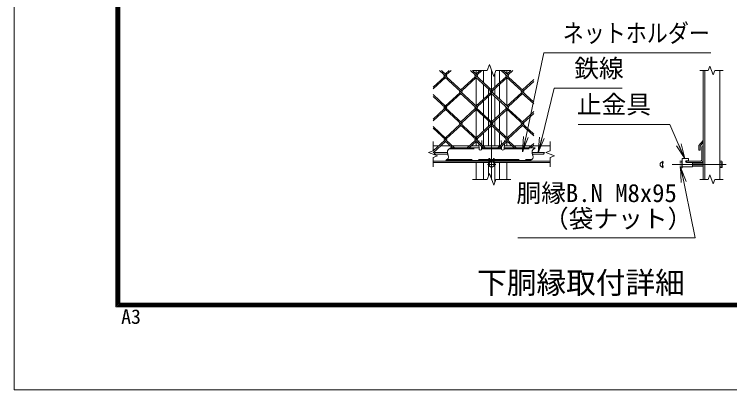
# Model space of a CAD drawing. Units: millimetres at full size; details may follow other scales. Extents: x -18900 to 18900, y -13365 to 13365.
# Drawn here: x -18900 to -10348, y -13365 to -8883 of the extents above; entities that cross this region are included whole.
import ezdxf
from ezdxf.enums import TextEntityAlignment as Align

# ---------------------------------------------------------------- set-up
doc = ezdxf.new("R2010")
doc.units = ezdxf.units.MM
doc.header["$LTSCALE"] = 50
doc.linetypes.add('DASHED', pattern=[7.5, 6, -1.5])
doc.linetypes.add('USER1', pattern=[50.8, 31.75, -6.35, 6.35, -6.35])
for name, color, linetype, lineweight in [('0-0_D-STR-TXT', 7, 'Continuous', 13), ('0-1_D-STR1', 1, 'Continuous', 18), ('0-2_D-BMK', 2, 'USER1', 13), ('0-3_D-STR3', 3, 'Continuous', 13), ('0-7_D-STR-DIM', 7, 'Continuous', 13), ('0-8_0', 7, 'Continuous', 18), ('0-A_D-TTL-TXT', 7, 'Continuous', 13), ('0-B_D-STR2', 7, 'Continuous', 13), ('0-C_D-TTL', 7, 'Continuous', 18)]:
    doc.layers.add(name, color=color, linetype=linetype, lineweight=lineweight)
doc.styles.add('ＭＳ ゴシック', font='')
doc.styles.get('ＭＳ ゴシック').set_extended_font_data('MS Gothic')

# ---------------------------------------------------------------- blocks, each defined once
blk = doc.blocks.new('_Open')
at = {"layer": '0-8_0'}
blk.add_line((-50, 8.33), (0, 0), dxfattribs=at)
blk.add_lwpolyline([(-50, -8.33), (0, 0), (-50, 0)], dxfattribs=at)

msp = doc.modelspace()

# ---------------------------------------------------------------- linework, layer by layer
at = {"layer": '0-0_D-STR-TXT'}
for points in [[(-10572.28, -9341.95), (-12570.6, -9341.95), (-12822.8, -10523.19)], [(-11634.25, -9764.9), (-12448.18, -9764.9), (-12635.71, -10531.17)], [(-12160.33, -10196.58), (-11063.15, -10196.58), (-10886.91, -10603.77)], [(-12881.4, -11552.91), (-10762.01, -11552.91), (-10934.08, -10709.44)]]:
    msp.add_lwpolyline(points, dxfattribs=at)
at = {"layer": '0-1_D-STR1'}
for p, q in [((-13377.05, -9553.11), (-13377.05, -9593.49)), ((-13289.55, -9553.11), (-13289.55, -9698.71)), ((-13099.55, -9553.11), (-13099.55, -9698.71)), ((-13012.05, -9553.11), (-13012.05, -9593.49)), ((-10665.93, -9553.11), (-10665.93, -10853.11)), ((-10645.93, -9553.11), (-10645.93, -10853.11)), ((-10465.93, -9553.11), (-10465.93, -10853.11)), ((-13377.05, -9640.23), (-13377.05, -9974.69)), ((-13157.05, -9751.39), (-13157.05, -9591.03)), ((-13012.05, -9640.23), (-13012.05, -9974.69)), ((-13289.55, -9720.41), (-13289.55, -9894.51)), ((-13099.55, -9720.41), (-13099.55, -9894.51)), ((-13232.05, -9841.82), (-13232.05, -9773.1)), ((-13157.05, -9841.82), (-13157.05, -9773.1)), ((-13289.55, -9916.21), (-13289.55, -10079.9)), ((-13232.05, -10132.59), (-13232.05, -9863.52)), ((-13157.05, -10132.59), (-13157.05, -9863.52)), ((-13099.55, -9916.21), (-13099.55, -10079.9)), ((-13377.05, -10021.43), (-13377.05, -10355.89)), ((-13012.05, -10021.43), (-13012.05, -10355.89)), ((-13289.55, -10101.61), (-13289.55, -10275.71)), ((-13232.05, -10223.02), (-13232.05, -10154.29)), ((-13157.05, -10223.02), (-13157.05, -10154.29)), ((-13099.55, -10101.61), (-13099.55, -10275.71)), ((-13232.05, -10453.11), (-13232.05, -10244.72)), ((-13157.05, -10453.11), (-13157.05, -10244.72)), ((-13289.55, -10297.41), (-13289.55, -10453.11)), ((-13099.55, -10297.41), (-13099.55, -10453.11)), ((-13377.05, -10402.08), (-13377.05, -10453.11)), ((-13347.62, -10406.98), (-13348.3, -10387.5)), ((-13344.55, -10495), (-13346.86, -10428.84)), ((-13312.6, -10439.07), (-13310.8, -10387.5)), ((-13076.5, -10439.02), (-13078.3, -10387.5)), ((-13044.55, -10495), (-13042.26, -10429.34)), ((-13041.48, -10406.93), (-13040.8, -10387.5)), ((-13012.05, -10402.57), (-13012.05, -10453.11)), ((-10715.93, -10450), (-10665.93, -10387.5)), ((-10700.93, -10455.61), (-10665.93, -10410.37)), ((-13894.55, -10453.11), (-13828.16, -10453.11)), ((-13804.48, -10453.11), (-13690, -10453.11)), ((-13666.32, -10453.11), (-13459.52, -10453.11)), ((-13435.84, -10453.11), (-13346.01, -10453.11)), ((-13314.55, -10495), (-13313.31, -10459.58)), ((-13091.88, -10453.11), (-13297.28, -10453.11)), ((-13074.55, -10495), (-13075.77, -10460.05)), ((-12952.72, -10453.11), (-13043.09, -10453.11)), ((-12722.25, -10453.11), (-12929.63, -10453.11)), ((-12494.55, -10453.11), (-12698.56, -10453.11)), ((-10715.93, -10505), (-10715.93, -10450)), ((-10700.93, -10505), (-10715.93, -10505)), ((-10700.93, -10505), (-10700.93, -10455.61)), ((-10680.93, -10615.61), (-10680.93, -10463.11)), ((-10670.93, -10453.11), (-10665.93, -10453.11)), ((-10665.93, -10628.11), (-10665.93, -10453.11)), ((-13894.55, -10638.11), (-13225.8, -10638.11)), ((-13894.55, -10653.11), (-13225.8, -10653.11)), ((-13377.05, -10653.11), (-13377.05, -10853.11)), ((-13289.55, -10653.11), (-13289.55, -10853.11)), ((-13232.05, -10815.18), (-13232.05, -10653.11)), ((-13163.3, -10638.11), (-12494.55, -10638.11)), ((-13163.3, -10653.11), (-12494.55, -10653.11)), ((-13157.05, -10891.03), (-13157.05, -10653.11)), ((-13099.55, -10653.11), (-13099.55, -10853.11)), ((-13012.05, -10653.11), (-13012.05, -10853.11)), ((-10865.93, -10648.11), (-10865.93, -10653.11)), ((-10865.93, -10653.11), (-10690.93, -10653.11)), ((-10855.93, -10638.11), (-10703.43, -10638.11))]:
    msp.add_line(p, q, dxfattribs=at)
for centre, radius, start, end in [((-13329.55, -10488.75), 16.25, 202.61986, 337.38014), ((-13059.55, -10488.75), 16.25, 202.61986, 337.38014), ((-10670.93, -10463.11), 10, 90, 180), ((-10855.93, -10648.11), 10, 90, 180), ((-10703.43, -10615.61), 22.5, 270, 0), ((-10690.93, -10628.11), 25, 270, 0)]:
    msp.add_arc(centre, radius, start, end, dxfattribs=at)
at = {"layer": '0-2_D-BMK'}
for p, q in [((-13194.55, -10853.11), (-13194.55, -9553.11)), ((-13144.55, -10675.61), (-13244.55, -10675.61)), ((-11037.1, -10675.61), (-10390.93, -10675.61))]:
    msp.add_line(p, q, dxfattribs=at)
at = {"layer": '0-3_D-STR3', "linetype": 'DASHED'}
for p, q in [((-13702.57, -10489.61), (-13344.74, -10489.61)), ((-13314.36, -10489.61), (-13074.74, -10489.61)), ((-13044.36, -10489.61), (-12690.28, -10489.61)), ((-13726.99, -10616.61), (-13225.8, -10616.61)), ((-13215.8, -10616.61), (-13173.3, -10616.61)), ((-13163.3, -10616.61), (-12714.71, -10616.61))]:
    msp.add_line(p, q, dxfattribs=at)
at = {"layer": '0-3_D-STR3'}
for p, q in [((-13686.34, -10478.11), (-13345.14, -10478.11)), ((-13313.96, -10478.11), (-13075.14, -10478.11)), ((-13043.96, -10478.11), (-12674.05, -10478.11)), ((-13718.34, -10553.11), (-13879.52, -10553.11)), ((-13723.03, -10533.11), (-13867.97, -10533.11)), ((-12710.74, -10533.11), (-12561.64, -10533.11)), ((-12706.05, -10553.11), (-12573.18, -10553.11)), ((-13741.66, -10628.11), (-13225.8, -10628.11)), ((-13225.8, -10656.12), (-13225.8, -10605.61)), ((-13225.8, -10605.61), (-13215.8, -10605.61)), ((-13215.8, -10650.35), (-13215.8, -10605.61)), ((-13215.8, -10628.11), (-13173.3, -10628.11)), ((-13173.3, -10650.35), (-13173.3, -10605.61)), ((-13173.3, -10605.61), (-13163.3, -10605.61)), ((-13163.3, -10656.12), (-13163.3, -10605.61)), ((-13163.3, -10628.11), (-12729.37, -10628.11)), ((-11149.68, -10706.78), (-11149.68, -10645.05)), ((-11149.68, -10706.78), (-11149.68, -10645.05)), ((-10922.18, -10635.11), (-10944.68, -10635.11)), ((-10944.68, -10655.36), (-10922.18, -10655.36)), ((-10917.18, -10605.61), (-10842.18, -10605.61)), ((-10917.18, -10705.61), (-10917.18, -10605.61)), ((-10917.18, -10706.78), (-10917.18, -10645.05)), ((-10917.18, -10706.78), (-10917.18, -10645.05)), ((-10865.93, -10630.61), (-10842.18, -10630.61)), ((-10865.93, -10653.11), (-10792.18, -10653.11)), ((-10842.18, -10630.61), (-10842.18, -10605.61)), ((-10792.18, -10705.61), (-10792.18, -10653.11)), ((-10665.93, -10655.61), (-10792.18, -10655.61)), ((-10665.93, -10659.36), (-10792.18, -10659.36)), ((-10465.93, -10638.08), (-10442.91, -10638.08)), ((-10465.93, -10713.14), (-10465.93, -10638.08)), ((-10465.93, -10656.85), (-10442.91, -10656.85)), ((-10439.43, -10644.11), (-10442.91, -10638.08)), ((-10439.43, -10707.11), (-10439.43, -10644.11)), ((-10944.68, -10695.86), (-10922.18, -10695.86)), ((-10922.18, -10716.11), (-10944.68, -10716.11)), ((-10917.18, -10705.61), (-10792.18, -10705.61)), ((-10665.93, -10691.86), (-10792.18, -10691.86)), ((-10665.93, -10695.61), (-10792.18, -10695.61)), ((-10465.93, -10694.37), (-10442.91, -10694.37)), ((-10465.93, -10713.14), (-10442.91, -10713.14)), ((-10439.43, -10707.11), (-10442.91, -10713.14))]:
    msp.add_line(p, q, dxfattribs=at)
msp.add_lwpolyline([(-13162.05, -10694.37), (-13194.55, -10713.14), (-13227.05, -10694.37), (-13227.05, -10656.85), (-13194.55, -10638.08), (-13162.05, -10656.85)], close=True, dxfattribs=at)
msp.add_circle((-13194.55, -10675.61), 31.25, dxfattribs=at)
for centre, radius, start, end in [((-11147.18, -10675.61), 32.5, 97.16806, 262.83194), ((-11151.55, -10640.88), 2.5, 277.16806, 343.42019), ((-11106.18, -10675.61), 43.51, 152.26063, 207.73937), ((-11136.93, -10645.24), 12.75, 127.42505, 232.57495), ((-10929.93, -10645.24), 12.75, 307.42505, 52.57495), ((-10960.69, -10675.61), 43.51, 332.26063, 27.73937), ((-10865.93, -10641.86), 11.25, 90, 270), ((-10502.11, -10675.61), 62.1, 342.4121, 17.5879), ((-10456.62, -10647.46), 16.61, 325.61585, 34.38415), ((-11151.55, -10710.34), 2.5, 9.83916, 82.83194), ((-11136.99, -10705.99), 12.71, 127.21089, 232.78911), ((-10929.87, -10705.99), 12.71, 307.21089, 52.78911), ((-10456.62, -10703.76), 16.61, 325.61585, 34.38415)]:
    msp.add_arc(centre, radius, start, end, dxfattribs=at)
at = {"layer": '0-7_D-STR-DIM'}
for p, q in [((-13220.2, -9482.63), (-13245.85, -9553.11)), ((-13168.9, -9623.59), (-13220.2, -9482.63)), ((-13424.55, -9553.11), (-13245.85, -9553.11)), ((-13143.25, -9553.11), (-13168.9, -9623.59)), ((-12964.55, -9553.11), (-13143.24, -9553.11)), ((-10604.41, -9553.11), (-10707.18, -9553.11)), ((-10604.41, -9553.11), (-10585.17, -9500.25)), ((-10585.17, -9500.25), (-10546.69, -9605.97)), ((-10546.69, -9605.97), (-10527.45, -9553.11)), ((-10424.68, -9553.11), (-10527.45, -9553.11)), ((-13894.55, -10514.63), (-13894.55, -10403.11)), ((-12494.55, -10514.63), (-12494.55, -10403.11)), ((-13894.55, -10514.63), (-13947.41, -10533.87)), ((-13947.41, -10533.87), (-13841.69, -10572.35)), ((-13841.69, -10572.35), (-13894.55, -10591.59)), ((-13894.55, -10703.11), (-13894.55, -10591.59)), ((-13867.97, -10533.11), (-13879.52, -10553.11)), ((-12561.64, -10533.11), (-12573.18, -10553.11)), ((-12494.55, -10703.11), (-12494.55, -10591.59)), ((-13424.55, -10853.11), (-13245.85, -10853.11)), ((-13220.2, -10782.63), (-13245.85, -10853.11)), ((-13168.9, -10923.59), (-13220.2, -10782.63)), ((-13143.25, -10853.11), (-13168.9, -10923.59)), ((-13143.25, -10853.11), (-12964.55, -10853.11)), ((-10604.41, -10853.11), (-10707.18, -10853.11)), ((-10604.41, -10853.11), (-10585.17, -10800.25)), ((-10585.17, -10800.25), (-10546.69, -10905.97)), ((-10546.69, -10905.97), (-10527.45, -10853.11)), ((-10424.68, -10853.11), (-10527.45, -10853.11))]:
    msp.add_line(p, q, dxfattribs=at)
for points in [[(-13686.34, -10478.11), (-13690.73, -10481.04), (-13695.08, -10484.01), (-13699.3, -10487.07), (-13703.35, -10490.25), (-13707.17, -10493.61), (-13710.7, -10497.19), (-13713.88, -10501.02), (-13716.65, -10505.15), (-13718.96, -10509.63), (-13720.77, -10514.4), (-13722.09, -10519.39), (-13722.88, -10524.49), (-13723.15, -10529.6), (-13722.89, -10534.63), (-13722.14, -10539.56), (-13721.02, -10544.41), (-13719.61, -10549.23), (-13718.02, -10554.04), (-13716.37, -10558.89), (-13714.74, -10563.8), (-13713.25, -10568.81), (-13711.99, -10573.93), (-13711.08, -10579.1), (-13710.61, -10584.24), (-13710.69, -10589.26), (-13711.42, -10594.06), (-13712.87, -10598.59), (-13714.99, -10602.86), (-13717.71, -10606.9), (-13720.93, -10610.73), (-13724.57, -10614.41), (-13728.55, -10617.95), (-13732.78, -10621.39), (-13737.17, -10624.77), (-13741.66, -10628.11)], [(-12674.05, -10478.11), (-12678.45, -10481.04), (-12682.79, -10484.01), (-12687.01, -10487.07), (-12691.07, -10490.25), (-12694.88, -10493.61), (-12698.41, -10497.19), (-12701.59, -10501.02), (-12704.36, -10505.15), (-12706.67, -10509.63), (-12708.49, -10514.4), (-12709.8, -10519.39), (-12710.6, -10524.49), (-12710.87, -10529.6), (-12710.61, -10534.63), (-12709.86, -10539.56), (-12708.73, -10544.41), (-12707.32, -10549.23), (-12705.74, -10554.04), (-12704.08, -10558.89), (-12702.45, -10563.8), (-12700.96, -10568.81), (-12699.71, -10573.93), (-12698.8, -10579.1), (-12698.33, -10584.24), (-12698.41, -10589.26), (-12699.13, -10594.06), (-12700.58, -10598.59), (-12702.71, -10602.86), (-12705.42, -10606.9), (-12708.64, -10610.73), (-12712.28, -10614.41), (-12716.26, -10617.95), (-12720.49, -10621.39), (-12724.89, -10624.77), (-12729.37, -10628.11)], [(-12494.55, -10514.63), (-12547.41, -10533.87), (-12441.69, -10572.35), (-12494.55, -10591.59)]]:
    msp.add_lwpolyline(points, dxfattribs=at)
at = {"layer": '0-B_D-STR2'}
for p, q in [((-13551.35, -9796.61), (-13817.08, -9553.11)), ((-13735.66, -9606.01), (-13793.39, -9553.11)), ((-13701.62, -9553.11), (-13747.51, -9595.16)), ((-13677.94, -9553.11), (-13735.66, -9606.01)), ((-13182.71, -9796.61), (-13448.44, -9553.11)), ((-13367.03, -9606.01), (-13424.75, -9553.11)), ((-13332.98, -9553.11), (-13378.87, -9595.16)), ((-13309.3, -9553.11), (-13367.03, -9606.01)), ((-12814.07, -9796.61), (-13079.8, -9553.11)), ((-12998.39, -9606.01), (-13056.12, -9553.11)), ((-12964.34, -9553.11), (-13010.23, -9595.16)), ((-12940.66, -9553.11), (-12998.39, -9606.01)), ((-13759.35, -9627.71), (-13894.55, -9751.6)), ((-13747.51, -9638.56), (-13894.55, -9773.3)), ((-13367.03, -9987.21), (-13759.35, -9627.71)), ((-13390.71, -9627.71), (-13563.19, -9785.76)), ((-13378.87, -9638.56), (-13551.35, -9796.61)), ((-12998.39, -9987.21), (-13390.71, -9627.71)), ((-13022.07, -9627.71), (-13194.55, -9785.76)), ((-13010.23, -9638.56), (-13182.71, -9796.61)), ((-12691.36, -9930.75), (-13022.07, -9627.71)), ((-12691.36, -9662.47), (-12825.91, -9785.76)), ((-12691.36, -9684.17), (-12814.07, -9796.61)), ((-13575.03, -9818.31), (-13747.51, -9976.36)), ((-13563.19, -9829.16), (-13735.66, -9987.21)), ((-13182.71, -10177.81), (-13575.03, -9818.31)), ((-13206.39, -9818.31), (-13378.87, -9976.36)), ((-13194.55, -9829.16), (-13367.03, -9987.21)), ((-12814.07, -10177.81), (-13206.39, -9818.31)), ((-12837.75, -9818.31), (-13009.2, -9975.41)), ((-12825.91, -9829.16), (-12998.39, -9987.21)), ((-12691.36, -9952.45), (-12837.75, -9818.31)), ((-13735.66, -9987.21), (-13894.55, -9841.62)), ((-13551.35, -10177.81), (-13894.55, -9863.32)), ((-13759.35, -10008.91), (-13894.55, -10132.8)), ((-13747.51, -10019.76), (-13894.55, -10154.5)), ((-13367.03, -10368.4), (-13759.35, -10008.91)), ((-13390.71, -10008.91), (-13563.19, -10166.96)), ((-13378.87, -10019.76), (-13551.35, -10177.81)), ((-12998.42, -10368.38), (-13390.71, -10008.91)), ((-13022.07, -10008.91), (-13194.55, -10166.96)), ((-13010.23, -10019.76), (-13182.71, -10177.81)), ((-12691.36, -10311.95), (-13022.07, -10008.91)), ((-12691.36, -10043.66), (-12825.91, -10166.96)), ((-12691.36, -10065.36), (-12814.07, -10177.81)), ((-13735.66, -10368.4), (-13894.55, -10222.81)), ((-13639.03, -10478.11), (-13894.55, -10243.97)), ((-13575.03, -10199.51), (-13747.51, -10357.55)), ((-13563.19, -10210.36), (-13735.66, -10368.4)), ((-13270.39, -10478.11), (-13574.73, -10199.24)), ((-13206.39, -10199.51), (-13378.87, -10357.55)), ((-13194.55, -10210.36), (-13367.03, -10368.4)), ((-12902.35, -10478.11), (-13206.39, -10199.51)), ((-12837.75, -10199.51), (-13010.23, -10357.55)), ((-12825.91, -10210.36), (-12998.39, -10368.4)), ((-12691.36, -10333.65), (-12837.75, -10199.51)), ((-13759.08, -10389.81), (-13894.55, -10513.94)), ((-13747.24, -10400.66), (-13894.55, -10535.64)), ((-13662.72, -10478.11), (-13759.05, -10389.84)), ((-13390.44, -10389.81), (-13486.81, -10478.11)), ((-13378.6, -10400.66), (-13463.12, -10478.11)), ((-13294.08, -10478.11), (-13390.44, -10389.81)), ((-13021.8, -10389.81), (-13118.17, -10478.11)), ((-13009.96, -10400.66), (-13094.49, -10478.11)), ((-12925.44, -10478.11), (-13021.8, -10389.81)), ((-12691.36, -10424.81), (-12749.53, -10478.11)), ((-12691.36, -10446.51), (-12725.85, -10478.11))]:
    msp.add_line(p, q, dxfattribs=at)
for centre, start, end in [((-13747.51, -9616.86), 137.5, 222.5), ((-13747.51, -9616.86), 317.5, 42.5), ((-13378.87, -9616.86), 137.5, 222.5), ((-13378.87, -9616.86), 317.5, 42.5), ((-13010.23, -9616.86), 137.5, 222.5), ((-13010.23, -9616.86), 317.5, 42.5), ((-13563.22, -9807.43), 137.5, 222.5), ((-13563.22, -9807.43), 317.5, 42.5), ((-13194.58, -9807.43), 137.5, 222.5), ((-13194.58, -9807.43), 317.5, 42.5), ((-12825.94, -9807.43), 137.5, 222.5), ((-12825.94, -9807.43), 317.5, 42.5), ((-13747.51, -9998.06), 137.5, 222.5), ((-13747.51, -9998.06), 317.5, 42.5), ((-13378.87, -9998.06), 137.5, 222.5), ((-13378.87, -9998.06), 317.5, 42.5), ((-13010.23, -9998.06), 137.5, 222.5), ((-13010.23, -9998.06), 317.5, 42.5), ((-13562.92, -10188.36), 137.5, 222.5), ((-13562.92, -10188.36), 317.5, 42.5), ((-13194.28, -10188.36), 137.5, 222.5), ((-13194.28, -10188.36), 317.5, 42.5), ((-12825.64, -10188.36), 137.5, 222.5), ((-12825.64, -10188.36), 317.5, 42.5), ((-13747.24, -10378.96), 137.5, 222.5), ((-13747.24, -10378.96), 317.5, 42.5), ((-13378.6, -10378.96), 137.5, 222.5), ((-13378.6, -10378.96), 317.5, 42.5), ((-13009.96, -10378.96), 137.5, 222.5), ((-13009.96, -10378.96), 317.5, 42.5)]:
    msp.add_arc(centre, 16.06, start, end, dxfattribs=at)
at = {"layer": '0-C_D-TTL', "color": 2}
msp.add_lwpolyline([(-18900, 13365), (18900, 13365), (18900, -13365), (-18900, -13365)], close=True, dxfattribs=at)
at = {"layer": '0-C_D-TTL'}
for points in [[(-17685, 12375), (17685, 12375), (17685, -12375), (-17685, -12375)], [(-17673.75, 12363.75), (17673.75, 12363.75), (17673.75, -12363.75), (-17673.75, -12363.75)], [(-17662.5, 12352.5), (17662.5, 12352.5), (17662.5, -12352.5), (-17662.5, -12352.5)], [(-17651.25, 12341.25), (17651.25, 12341.25), (17651.25, -12341.25), (-17651.25, -12341.25)], [(-17640, 12330), (17640, 12330), (17640, -12330), (-17640, -12330)]]:
    msp.add_lwpolyline(points, close=True, dxfattribs=at)

# ---------------------------------------------------------------- block references
at = {"layer": '0-0_D-STR-TXT', "xscale": 3.6, "yscale": 3.6}
for p, rotation in [((-12823.21, -10525.15), 257.94811), ((-12636.19, -10533.11), 256.24822), ((-10886.11, -10605.61), 293.40477), ((-10934.48, -10707.48), 101.52991)]:
    msp.add_blockref('_Open', p, dxfattribs=dict(at, rotation=rotation))

# ---------------------------------------------------------------- texts
at = {"layer": '0-0_D-STR-TXT', "style": 'ＭＳ ゴシック', "width": 0.85}
msp.add_text('ネットホルダー', height=216.6, dxfattribs=at).set_placement((-12343.72, -9280.75), align=Align.BOTTOM_LEFT)
at = {"layer": '0-0_D-STR-TXT', "style": 'ＭＳ ゴシック'}
for s, p in [('鉄線', (-12206.46, -9700.27)), ('止金具', (-12175.18, -10132.52)), ('胴縁B.N M8x95', (-12897.39, -11189.65)), ('（袋ナット）', (-12568.46, -11495.14))]:
    msp.add_text(s, height=216.6, dxfattribs=at).set_placement(p, align=Align.BOTTOM_LEFT)
at = {"layer": '0-A_D-TTL-TXT', "style": 'ＭＳ ゴシック'}
msp.add_text('下胴縁取付詳細', height=259.9, dxfattribs=at).set_placement((-13367.26, -12294.94), align=Align.BOTTOM_LEFT)
at = {"layer": '0-C_D-TTL', "style": 'ＭＳ ゴシック'}
msp.add_text('A3', height=173, dxfattribs=at).set_placement((-17622.4, -12630.65), align=Align.BOTTOM_LEFT)

doc.saveas('drawing.dxf')
